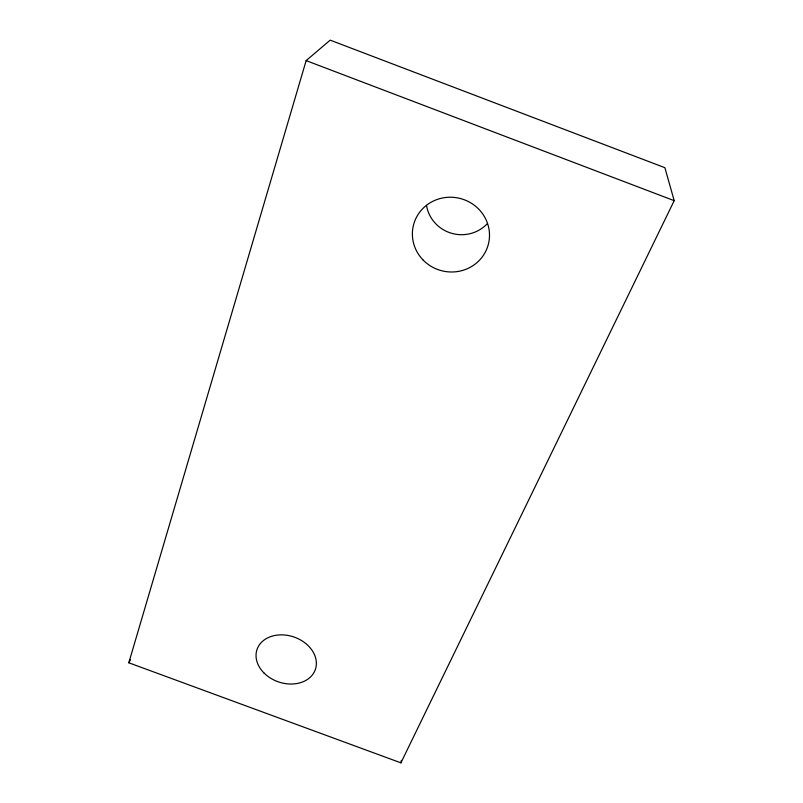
<?xml version="1.0" encoding="UTF-8"?>
<svg xmlns="http://www.w3.org/2000/svg" width="803" height="803" viewBox="0 0 803 803"><rect width="100%" height="100%" fill="white"/><g stroke="black" fill="none" stroke-linecap="round" stroke-linejoin="round"><path stroke-width="1.2" d="M400.908 762.85L674.199 200.67L664.894 167.707L330.184 40.15L306.144 60.616L128.801 662.786L400.908 762.85L401.349 760.421M128.801 662.786L130.548 659.524M306.144 60.616L674.199 200.67M487.07 223.937A35.302 34.609 11.4 0 1 451.065 233.131A35.302 34.609 11.4 0 1 426.503 205.427M264.036 673.024A30.835 23.749 18.9 0 0 315.007 670.405A30.835 23.749 18.9 0 0 279.574 634.902A30.835 23.749 18.9 0 0 264.036 673.024M423.071 259.991A38.644 37.299 14.2 0 0 487.963 245.688A38.644 37.299 14.2 0 0 441.791 198.15A38.644 37.299 14.2 0 0 423.071 259.991"/></g></svg>
